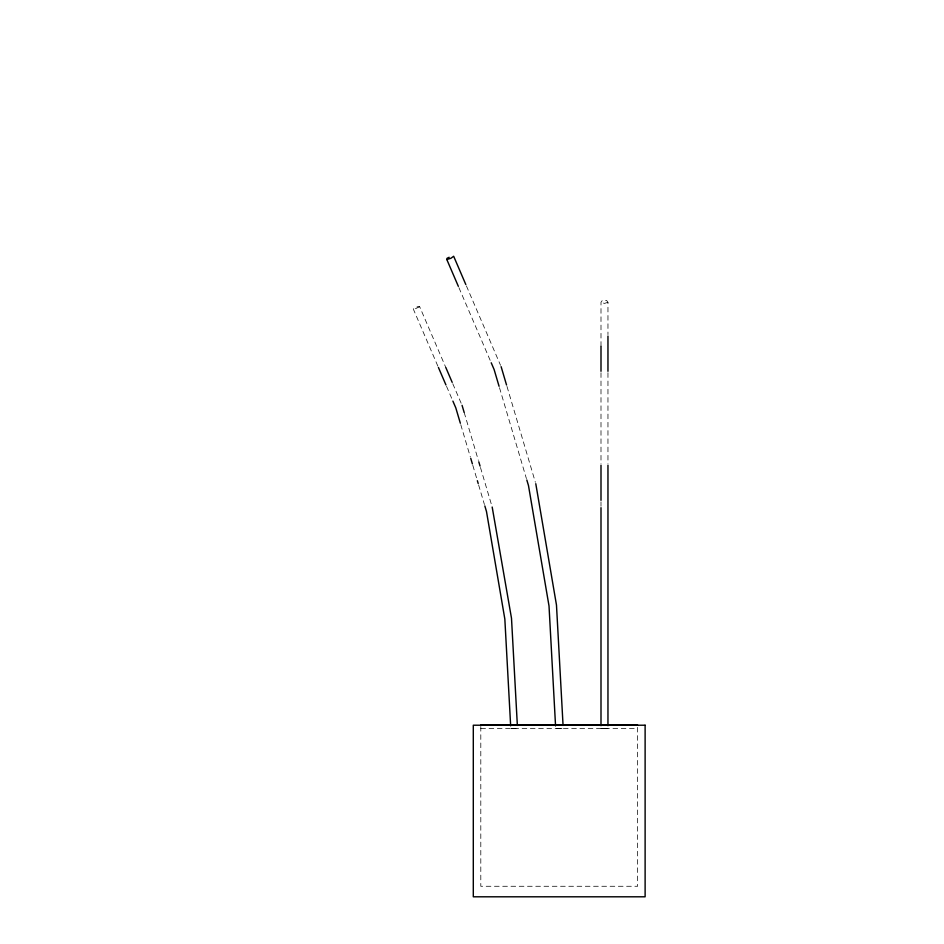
<?xml version="1.0" encoding="UTF-8"?>
<svg xmlns="http://www.w3.org/2000/svg" width="944" height="944" viewBox="0 0 944 944"><rect width="100%" height="100%" fill="white"/><g stroke="black" fill="none" stroke-linecap="round" stroke-linejoin="round"><path stroke-width="0.71" stroke-dasharray="4.72 3.54" d="M480.803 726.455L480.803 886.274L637.613 886.274L637.613 726.455M437.851 366.119L413.555 309.608L413.767 308.499L417.555 306.706L419.667 306.706L445.804 367.499M600.998 346.33L600.998 302.281L602.319 300.463L606.626 300.463L607.96 302.281L607.96 334.589M419.667 306.706L413.555 309.608M607.96 302.281L604.479 303.413L600.998 302.281M480.803 728.567L637.613 728.567M466.395 285.89L500.544 365.328M458.926 287.672L491.222 362.779M452.766 383.712L462.064 405.33M446.524 386.308L452.318 399.76M506.975 386.415L535.366 482.29M499.482 387.677L526.41 478.596M464.153 412.386L478.372 460.412M480.461 467.481L491.753 505.618M460.766 424.658L470.313 456.884M472.802 465.298L476.956 479.316M478.608 484.921L484.425 504.533M607.96 372.762L607.96 463.693M600.998 372.762L600.998 463.693M600.998 501.819L600.998 506.208M511.259 728.638L517.524 728.379L511.259 728.638M556.205 728.65L563.214 728.367L556.205 728.65M602.319 728.379L600.998 728.638L607.96 728.638L602.319 728.379"/><path stroke-width="1.42" d="M458.347 286.339L446.819 259.517L447.055 258.278L449.179 257.275M446.819 259.517L450.902 258.278L453.663 256.261L465.817 284.545M480.803 724.992L637.613 724.992M491.222 362.779L494.101 369.493L499.069 386.273M445.804 367.499L452.188 382.355M438.429 367.464L445.946 384.963M452.896 401.106L455.787 407.832L460.353 423.254M501.122 366.673L506.55 385.01M526.823 480L528.487 485.594L549.019 605.989L555.556 725.901M462.064 405.33L464.153 412.386M478.797 461.828L480.048 466.065M492.178 507.034L511.495 618.237L517.359 725.44M470.726 458.288L472.389 463.893M477.369 480.708L478.195 483.517M484.838 505.937L486.49 511.542L504.839 619.075L510.657 725.865M535.779 483.706L556.476 605.045L563.061 725.429M607.96 336.052L607.96 371.287M607.96 465.168L607.96 725.7M600.998 346.33L600.998 371.287M600.998 465.168L600.998 500.344M600.998 507.683L600.998 725.7M645.118 725.216L473.298 725.216L473.298 896.8L645.118 896.8L645.118 725.216"/></g></svg>
